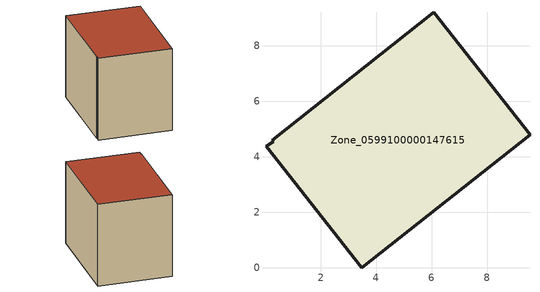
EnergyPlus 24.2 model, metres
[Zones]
Zone_0599100000147615
 floor ground (C_G): 9.55,4.8 3.47,0 0.02,4.37 0.28,4.54 0.24,4.59 6.08,9.21 z0
 wall outside (C_F): 9.55,4.8 6.08,9.21 0.24,4.59 0.28,4.54 0.02,4.37 3.47,0 9.55,4.8 z0:6.48
 roof outside (C_R): 3.47,0 9.55,4.8 6.08,9.21 0.24,4.59 0.28,4.54 0.02,4.37 z6.48
[BUILDING]
Pand.0599100000147615: North Axis=0; Terrain=City; Loads Convergence Tolerance Value=0.04; Temperature Convergence Tolerance Value=0.4; Solar Distribution=FullExterior; Maximum Number of Warmup Days=25; Minimum Number of Warmup Days=1
[Site:Location]
Rotterdam.The.Hague.AP_ZH_NLD Design_Conditions: Latitude=51.96; Longitude=4.45; Time Zone=1; Elevation=-4.5
[SITE:GROUNDTEMPERATURE:BUILDINGSURFACE]
18, 18, 18, 18, 18, 18, 18, 18, 18, 18, 18, 18
[MATERIAL] Thermal Absorptance=0.9; Solar Absorptance=0.7; Visible Absorptance=0.7
Name | Roughness | Thickness | Conductivity | Density | Specific Heat
G.TC.1946 | MediumSmooth | 0.15 | 1 | 540 | 1210
F.TC.1946 | Rough | 0.3 | 0.857143 | 1920 | 840
R.TC.1946 | MediumRough | 0.2 | 0.909091 | 1500 | 1000
[CONSTRUCTION]
C_G: G.TC.1946
C_F: F.TC.1946
C_R: R.TC.1946
[ZONE]
Zone_0599100000147615: Type=1; Multiplier=1; Ceiling Height=Autocalculate; Volume=Autocalculate; Floor Area=autocalculate; Part of Total Floor Area=Yes
[ZONEINFILTRATION:DESIGNFLOWRATE]
Infil_Zone_0599100000147615: Zone or ZoneList or Space or SpaceList=Zone_0599100000147615; Schedule=AlwaysOn; Design Flow Rate Calculation Method=Flow/Area; Flow Rate per Floor Area=0.003; Constant Term Coefficient=1; Temperature Term Coefficient=0; Velocity Term Coefficient=0; Velocity Squared Term Coefficient=0
[HVACTEMPLATE:ZONE:IDEALLOADSAIRSYSTEM]
Zone_0599100000147615: Maximum Heating Supply Air Temperature=50; Minimum Cooling Supply Air Temperature=13; Maximum Heating Supply Air Humidity Ratio=0.0156; Minimum Cooling Supply Air Humidity Ratio=0.0077; Heating Limit=NoLimit; Cooling Limit=NoLimit; Dehumidification Control Type=ConstantSensibleHeatRatio; Cooling Sensible Heat Ratio=0.7; Dehumidification Setpoint=60; Humidification Control Type=None; Humidification Setpoint=30; Outdoor Air Method=None; Outdoor Air Flow Rate per Person=0.00944; Outdoor Air Flow Rate per Zone Floor Area=0; Outdoor Air Flow Rate per Zone=0; Demand Controlled Ventilation Type=None; Outdoor Air Economizer Type=NoEconomizer; Heat Recovery Type=None; Sensible Heat Recovery Effectiveness=0.7; Latent Heat Recovery Effectiveness=0.65
[ZONECONTROL:THERMOSTAT]
ThermostatControl_Zone_0599100000147615: Zone or ZoneList=Zone_0599100000147615; Control Type Schedule=DualSetpointControlType; Control 1=Thermostat_Zone_0599100000147615; Temperature Difference Between Cutout And Setpoint=0
[THERMOSTATSETPOINT:DUALSETPOINT]
Thermostat_Zone_0599100000147615: Heating Setpoint Temperature Schedule=HeatingSetpoint_Zone_0599100000147615; Cooling Setpoint Temperature Schedule=CoolingSetpoint_Zone_0599100000147615
[SCHEDULE:COMPACT]
HeatingSetpoint_Zone_0599100000147615: Through: 12/31, For: AllDays, Until: 24:00, 21
CoolingSetpoint_Zone_0599100000147615: Through: 12/31, For: AllDays, Until: 24:00, 24
DualSetpointControlType: Through: 12/31, For: AllDays, Until: 24:00, 4
AlwaysOn: Through: 12/31, For: AllDays, Until: 24:00, 1
